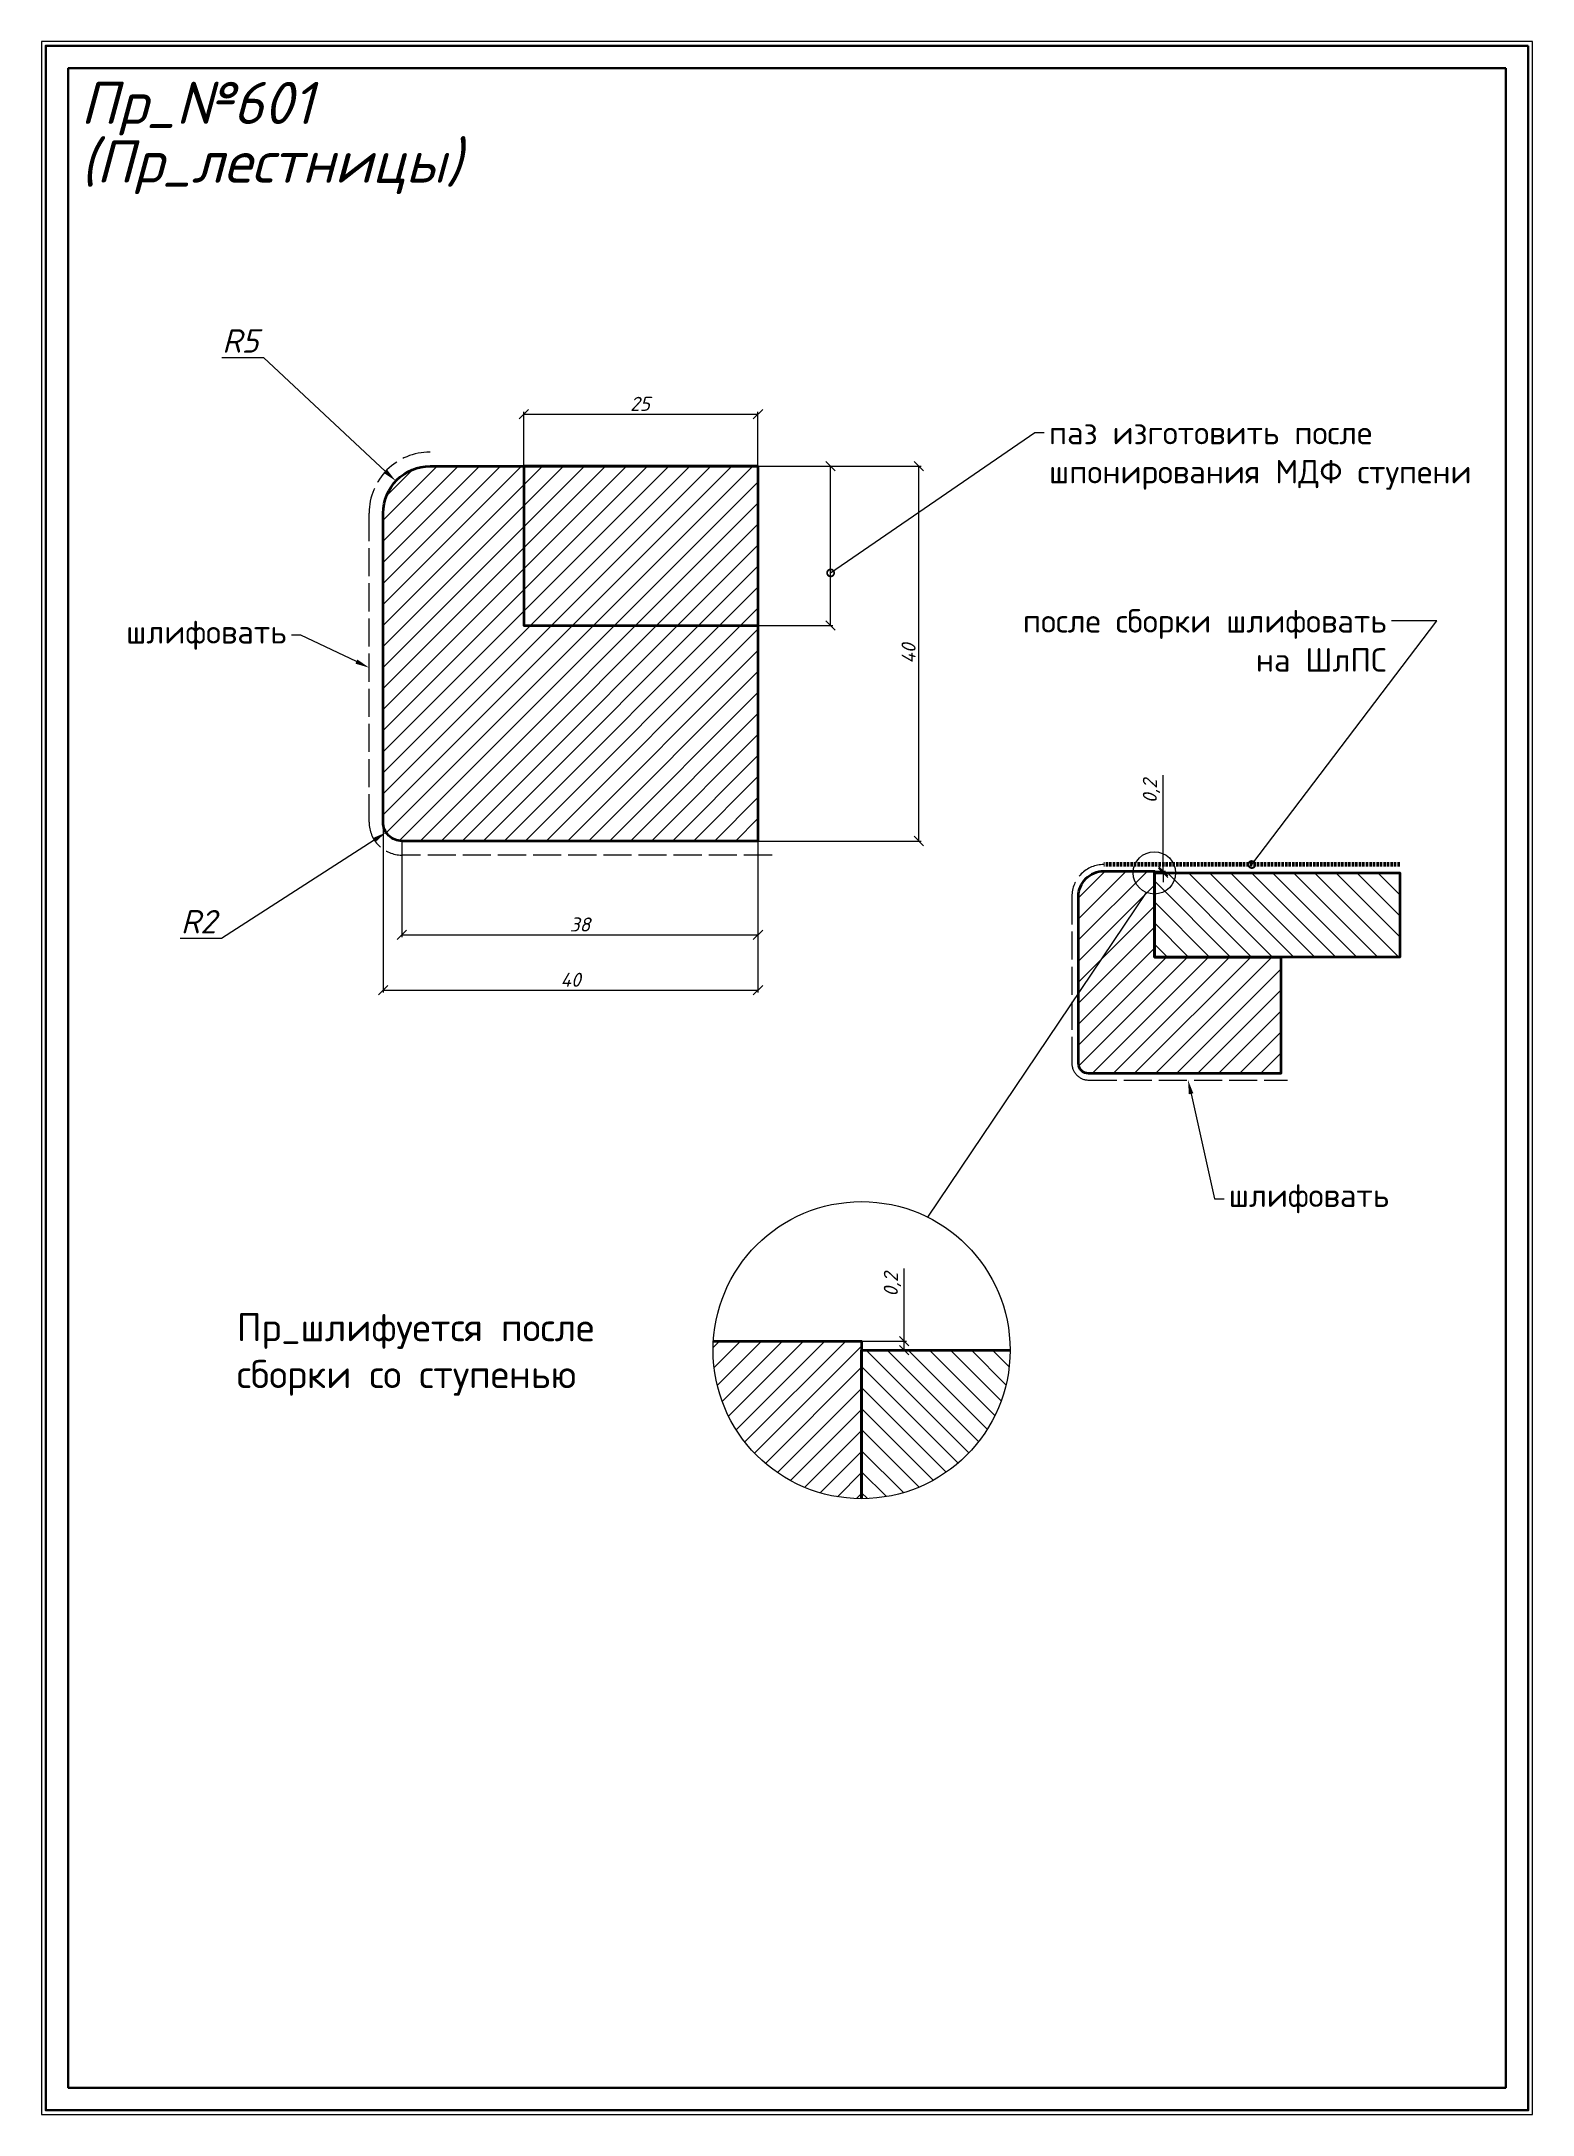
# Model space of a CAD drawing. Header units: millimetres. Extents: x 9236 to 9395, y -225 to -4.
import ezdxf
from ezdxf import colors
from ezdxf.entities.mleader import LeaderData, LeaderLine
from ezdxf.math import Vec2, Vec3

# ---------------------------------------------------------------- set-up
doc = ezdxf.new("R2010")
doc.units = ezdxf.units.MM
doc.linetypes.add('ACAD_ISO02W100', pattern=[15, 12, -3])
doc.linetypes.add('DASHED2', pattern=[0.375, 0.25, -0.125])
doc.layers.get('0').update_dxf_attribs({"lineweight": 13})
for name, color, linetype, lineweight in [('профили', 1, 'Continuous', 35), ('служебный слой ЛИНИИ ПУНКТИРНЫЕ', 7, 'ACAD_ISO02W100', 13), ('служебный слой НАДПИСИ', 7, 'Continuous', 13), ('служебный слой РАЗМЕРЫ', 7, 'Continuous', 9), ('служебный слой ШТАМП', 7, 'Continuous', 30), ('служебный слой ШТРИХОВКА', 7, 'Continuous', 5)]:
    doc.layers.add(name, color=color, linetype=linetype, lineweight=lineweight)
doc.styles.add('ЕСКД', font='isocpeur.ttf', dxfattribs={"oblique": 15})
doc.styles.add('ЕСКД штамп_текст', font='isocpeur.ttf')
doc.dimstyles.new('ЕСКД', dxfattribs={"dimtxt": 3.5, "dimasz": 2.5, "dimexe": 0.25, "dimexo": 0, "dimgap": 0.35, "dimtad": 1, "dimdec": 1, "dimzin": 9, "dimtxsty": 'ЕСКД', "dimblk": 'OBLIQUE', "dimcen": 0, "dimclrd": 256, "dimclre": 256, "dimclrt": 256, "dimadec": 1, "dimazin": 0, "dimtfac": 1, "dimtdec": 1, "dimtmove": 0, "dimatfit": 3, "dimldrblk": 'DOTSMALL', "dimfxl": 1, "dimlwd": -1, "dimlwe": -1, "dimarcsym": 0})
doc.dimstyles.new('ЕСКД$4', dxfattribs={"dimtxt": 3.5, "dimasz": 2.5, "dimexe": 0.25, "dimexo": 0, "dimgap": 0.35, "dimtad": 1, "dimtoh": 1, "dimdec": 1, "dimzin": 9, "dimtxsty": 'ЕСКД', "dimblk1": 'OBLIQUE', "dimsah": 1, "dimcen": 0, "dimse1": 1, "dimclrd": 256, "dimclre": 256, "dimclrt": 256, "dimadec": 1, "dimazin": 0, "dimtfac": 1, "dimtdec": 1, "dimtofl": 0, "dimtmove": 0, "dimatfit": 3, "dimldrblk": 'DOTSMALL', "dimfxl": 1, "dimlwd": -1, "dimlwe": -1, "dimarcsym": 2})
pattern_1 = [(135, (9236.2749, -235.3623), (-1.122532, -1.122532), [])]
pattern_2 = [(45, (9236.2749, -235.3623), (-1.122532, 1.122532), [])]

# ---------------------------------------------------------------- blocks, each defined once
blk = doc.blocks.new('_DotSmall')
at = {"color": 0, "linetype": 'ByBlock', "lineweight": -3, "const_width": 0.5}
blk.add_lwpolyline([(-0.0625, 0, 1), (0.0625, 0, 1)], format="xyb", close=True, dxfattribs=at)
blk = doc.blocks.new('_OBLIQUE')
at = {"color": 0, "linetype": 'ByBlock'}
blk.add_line((-0.5, -0.5), (0.5, 0.5), dxfattribs=at)
blk = doc.blocks.new('*D8')
at = {"layer": 'Defpoints', "color": 0, "transparency": 16777216}
for p in [(9274.08, -51.02), (9277.74, -54.44)]:
    blk.add_point(p, dxfattribs=at)
at = {"layer": 'служебный слой РАЗМЕРЫ', "transparency": 16777216}
for p, q in [((9255.54, -37.83), (9259.96, -37.83)), ((9259.96, -37.83), (9272.99, -50))]:
    blk.add_line(p, q, dxfattribs=at)
blk.add_solid([(9273.16, -49.82), (9272.82, -50.18), (9274.08, -51.02)], dxfattribs=at)
at = {"layer": 'служебный слой РАЗМЕРЫ', "lineweight": 5, "transparency": 16777216, "insert": (9257.5, -36.08), "char_height": 2.5, "attachment_point": 5, "style": 'ЕСКД'}
blk.add_mtext('R5', dxfattribs=at)
blk = doc.blocks.new('*D7')
at = {"layer": 'Defpoints', "color": 0, "transparency": 16777216}
for p in [(9274.74, -87.44), (9273.05, -88.52)]:
    blk.add_point(p, dxfattribs=at)
at = {"layer": 'служебный слой РАЗМЕРЫ', "transparency": 16777216}
for p, q in [((9255.49, -99.8), (9271.79, -89.33)), ((9251.07, -99.8), (9255.49, -99.8))]:
    blk.add_line(p, q, dxfattribs=at)
blk.add_solid([(9271.66, -89.12), (9271.93, -89.54), (9273.05, -88.52)], dxfattribs=at)
at = {"layer": 'служебный слой РАЗМЕРЫ', "lineweight": 5, "transparency": 16777216, "insert": (9253.03, -98.05), "char_height": 2.5, "attachment_point": 5, "style": 'ЕСКД'}
blk.add_mtext('R2', dxfattribs=at)
blk = doc.blocks.new('*D6')
at = {"layer": 'Defpoints', "color": 0, "transparency": 16777216}
for p in [(9323.79, -142.8), (9323.79, -143.77), (9328.34, -142.8)]:
    blk.add_point(p, dxfattribs=at)
at = {"layer": 'служебный слой РАЗМЕРЫ', "transparency": 16777216}
for p, q in [((9328.34, -142.8), (9328.34, -135.06)), ((9323.79, -142.8), (9328.59, -142.8)), ((9323.79, -143.77), (9328.59, -143.77)), ((9328.34, -143.77), (9328.34, -142.8))]:
    blk.add_line(p, q, dxfattribs=at)
for p, rotation in [((9328.34, -142.8), 90), ((9328.34, -143.77), 270)]:
    blk.add_blockref('_OBLIQUE', p, dxfattribs=dict(at, rotation=rotation))
at = {"layer": 'служебный слой РАЗМЕРЫ', "transparency": 16777216, "insert": (9327.09, -136.77), "char_height": 1.5, "attachment_point": 5, "rotation": 90, "style": 'ЕСКД'}
blk.add_mtext('0,2', dxfattribs=at)
blk = doc.blocks.new('*D5')
at = {"layer": 'Defpoints', "color": 0, "transparency": 16777216}
for p in [(9355.04, -92.65), (9355.04, -92.84), (9355.98, -92.84)]:
    blk.add_point(p, dxfattribs=at)
at = {"layer": 'служебный слой РАЗМЕРЫ', "transparency": 16777216}
for p, q in [((9355.98, -92.65), (9355.98, -82.41)), ((9355.04, -92.65), (9356.23, -92.65)), ((9355.04, -92.84), (9356.23, -92.84)), ((9355.98, -92.84), (9355.98, -92.65)), ((9355.98, -92.84), (9355.98, -93.84))]:
    blk.add_line(p, q, dxfattribs=at)
for p, rotation in [((9355.98, -92.65), 270), ((9355.98, -92.84), 90)]:
    blk.add_blockref('_OBLIQUE', p, dxfattribs=dict(at, rotation=rotation))
at = {"layer": 'служебный слой РАЗМЕРЫ', "transparency": 16777216, "insert": (9354.73, -84.12), "char_height": 1.5, "attachment_point": 5, "rotation": 90, "style": 'ЕСКД'}
blk.add_mtext('0,2', dxfattribs=at)
blk = doc.blocks.new('*D4')
at = {"layer": 'Defpoints', "color": 0, "transparency": 16777216}
for p in [(9312.74, -49.44), (9320.49, -49.44), (9312.74, -66.44)]:
    blk.add_point(p, dxfattribs=at)
at = {"layer": 'служебный слой РАЗМЕРЫ', "transparency": 16777216}
for p, q in [((9312.74, -49.44), (9320.74, -49.44)), ((9320.49, -66.44), (9320.49, -49.44)), ((9312.74, -66.44), (9320.74, -66.44))]:
    blk.add_line(p, q, dxfattribs=at)
for p, rotation in [((9320.49, -49.44), 90), ((9320.49, -66.44), 270)]:
    blk.add_blockref('_OBLIQUE', p, dxfattribs=dict(at, rotation=rotation))
blk = doc.blocks.new('*D3')
at = {"layer": 'Defpoints', "color": 0, "transparency": 16777216}
for p in [(9312.74, -43.89), (9287.74, -49.44), (9312.74, -49.44)]:
    blk.add_point(p, dxfattribs=at)
at = {"layer": 'служебный слой РАЗМЕРЫ', "transparency": 16777216}
for p, q in [((9287.74, -49.44), (9287.74, -43.64)), ((9287.74, -43.89), (9312.74, -43.89)), ((9312.74, -49.44), (9312.74, -43.64))]:
    blk.add_line(p, q, dxfattribs=at)
at = {"layer": 'служебный слой РАЗМЕРЫ', "transparency": 16777216, "rotation": 180}
blk.add_blockref('_OBLIQUE', (9287.74, -43.89), dxfattribs=at)
at = {"layer": 'служебный слой РАЗМЕРЫ', "transparency": 16777216}
blk.add_blockref('_OBLIQUE', (9312.74, -43.89), dxfattribs=at)
at = {"layer": 'служебный слой РАЗМЕРЫ', "transparency": 16777216, "insert": (9300.15, -42.79), "char_height": 1.5, "attachment_point": 5, "style": 'ЕСКД'}
blk.add_mtext('25', dxfattribs=at)

msp = doc.modelspace()

# ---------------------------------------------------------------- hatches: boundary and pattern name
at = {"layer": 'служебный слой ШТРИХОВКА'}
h = msp.add_hatch(dxfattribs=at)
h.set_pattern_fill('ANSI31', color=256, scale=0.5, style=0)
h.set_pattern_definition(pattern_2)
edge = h.paths.add_edge_path()
edge.add_line((9272.74, -87.44), (9272.74, -54.44))
edge.add_arc((9277.74, -54.44), 5, 90, 180, ccw=False)
edge.add_line((9277.74, -49.44), (9312.74, -49.44))
edge.add_line((9312.74, -49.44), (9312.74, -89.44))
edge.add_line((9312.74, -89.44), (9274.74, -89.44))
edge.add_arc((9274.74, -87.44), 2, 180, 270, ccw=False)
h = msp.add_hatch(dxfattribs=at)
h.set_pattern_fill('ANSI31', color=256, scale=0.5, style=0)
h.set_pattern_definition(pattern_2)
edge = h.paths.add_edge_path()
edge.add_line((9368.54, -101.83), (9368.54, -114.25))
edge.add_line((9368.54, -114.25), (9348.02, -114.25))
edge.add_arc((9348.02, -113.17), 1.08, 180, 270, ccw=False)
edge.add_line((9346.94, -113.17), (9346.94, -95.35))
edge.add_arc((9349.64, -95.35), 2.7, 90, 180, ccw=False)
edge.add_line((9349.64, -92.65), (9355.04, -92.65))
edge.add_line((9355.04, -92.65), (9355.04, -101.83))
edge.add_line((9355.04, -101.83), (9368.54, -101.83))
h = msp.add_hatch(dxfattribs=at)
h.set_pattern_fill('ANSI31', color=256, scale=0.5, angle=90, style=0)
h.set_pattern_definition(pattern_1)
h.paths.add_polyline_path([(9355.04, -101.83), (9355.04, -92.84), (9381.23, -92.84), (9381.23, -101.83)])
h = msp.add_hatch(dxfattribs=at)
h.set_pattern_fill('ANSI31', color=256, scale=0.5, style=0)
h.set_pattern_definition(pattern_2)
h.paths.add_polyline_path([(9323.79, -143.77), (9323.79, -142.8), (9307.97, -142.8, 0.015359), (9307.94, -143.77, 0.414214), (9323.79, -159.62)])
h = msp.add_hatch(dxfattribs=at)
h.set_pattern_fill('ANSI31', color=256, scale=0.5, angle=90, style=0)
h.set_pattern_definition(pattern_1)
h.paths.add_polyline_path([(9323.79, -143.77), (9323.79, -159.62, 0.414214), (9339.63, -143.77)])

# ---------------------------------------------------------------- linework, layer by layer
at = {"layer": 'профили', "ltscale": 10}
for points in [[(9272.74, -87.44), (9272.74, -54.44, -0.414214), (9277.74, -49.44), (9312.74, -49.44), (9312.74, -89.44), (9274.74, -89.44, -0.414214)], [(9368.54, -101.83), (9368.54, -114.25), (9348.02, -114.25, -0.414214), (9346.94, -113.17), (9346.94, -95.35, -0.414214), (9349.64, -92.65), (9355.04, -92.65), (9355.04, -101.83)]]:
    msp.add_lwpolyline(points, format="xyb", close=True, dxfattribs=at)
for points in [[(9312.74, -49.44), (9287.74, -49.44), (9287.74, -66.44), (9312.74, -66.44)], [(9307.97, -142.8), (9323.79, -142.8), (9323.79, -159.62)], [(9323.79, -159.62), (9323.79, -143.77), (9339.63, -143.77)]]:
    msp.add_lwpolyline(points, dxfattribs=at)
at = {"layer": 'профили', "linetype": 'DASHED2', "lineweight": 60}
msp.add_lwpolyline([(9381.23, -91.95), (9381.23, -91.95), (9381.23, -91.95), (9349.64, -91.95)], dxfattribs=at)
at = {"layer": 'профили', "ltscale": 10}
msp.add_lwpolyline([(9355.04, -101.83), (9355.04, -92.84), (9381.23, -92.84), (9381.23, -101.83)], close=True, dxfattribs=at)
at = {"layer": 'служебный слой ЛИНИИ ПУНКТИРНЫЕ', "ltscale": 0.25}
for points in [[(9314.24, -90.94), (9274.74, -90.94, -0.414214), (9271.24, -87.44), (9271.24, -54.44, -0.414214), (9277.74, -47.94)], [(9349.64, -91.95, 0.414214), (9346.24, -95.35), (9346.24, -113.17, 0.414214), (9348.02, -114.95), (9369.24, -114.95), (9369.24, -114.95), (9369.24, -114.95)]]:
    msp.add_lwpolyline(points, format="xyb", dxfattribs=at)
at = {"layer": 'служебный слой РАЗМЕРЫ', "ltscale": 10}
msp.add_lwpolyline([(9330.87, -129.59), (9354.21, -94.94)], dxfattribs=at)
for centre, radius in [((9355.04, -92.84), 2.26), ((9323.79, -143.77), 15.85)]:
    msp.add_circle(centre, radius, dxfattribs=at)
at = {"layer": 'служебный слой ШТАМП', "color": 6, "lineweight": 5, "ltscale": 100}
msp.add_lwpolyline([(9395.4, -4.12), (9236.27, -4.12), (9236.27, -225.33), (9395.4, -225.33)], close=True, dxfattribs=at)
at = {"layer": 'служебный слой ШТАМП', "ltscale": 100}
for points in [[(9394.94, -4.58), (9236.73, -4.58), (9236.73, -224.88), (9394.94, -224.88)], [(9392.54, -6.98), (9239.13, -6.98), (9239.13, -222.48), (9392.54, -222.48)]]:
    msp.add_lwpolyline(points, close=True, dxfattribs=at)

# ---------------------------------------------------------------- texts
at = {"layer": 'служебный слой НАДПИСИ', "style": 'ЕСКД', "oblique": 15}
for s, p in [('Пр_№601', (9240.43, -12.93)), ('(Пр_лестницы)', (9240.43, -19.19))]:
    msp.add_text(s, height=4.5, dxfattribs=at).set_placement(p)
at = {"layer": 'служебный слой НАДПИСИ', "color": 1, "insert": (9257.12, -139.82), "char_height": 3, "attachment_point": 1, "style": 'ЕСКД штамп_текст'}
msp.add_mtext_dynamic_manual_height_columns('{\\fISOCPEUR|b1|i0|c204|p34;\\C256;Пр_шлифуется после сборки со ступенью}', width=45.2532, gutter_width=15, heights=[0], dxfattribs=at)

# ---------------------------------------------------------------- dimensions: what is measured, and where the dimension line sits
at = {"layer": 'служебный слой РАЗМЕРЫ', "lineweight": 5}
for center, mpoint, picture, middle in [((9277.74, -54.44), (9274.08, -51.02), '*D8', (9257.5, -37.83)), ((9274.74, -87.44), (9273.05, -88.52), '*D7', (9253.03, -99.8))]:
    dim = msp.add_radius_dim(center=center, mpoint=mpoint, dimstyle='ЕСКД$4', override={"dimtxt": 2.5, "dimasz": 1.5, "dimgap": 0.5}, dxfattribs=at)
    dim.commit()
    dim.dimension.update_dxf_attribs({"geometry": picture, "text_midpoint": middle, "dimtype": 132})
at = {"layer": 'служебный слой РАЗМЕРЫ'}
dim = msp.add_linear_dim(base=(9312.74, -43.89), p1=(9287.74, -49.44), p2=(9312.74, -49.44), dimstyle='ЕСКД', override={"dimtxt": 1.5, "dimasz": 1}, dxfattribs=at)
dim.commit()
dim.dimension.update_dxf_attribs({"geometry": '*D3', "text_midpoint": (9300.15, -43.89), "dimtype": 128})
msp.add_linear_dim(base=(9329.91, -49.44), p1=(9312.74, -89.44), p2=(9312.74, -49.44), angle=90, dimstyle='ЕСКД', override={"dimtxt": 1.5, "dimasz": 1}, dxfattribs=at).render()
for base, p1, p2, text, picture, middle in [((9320.49, -49.44), (9312.74, -66.44), (9312.74, -49.44), ' ', '*D4', (9320.49, -60.83)), ((9328.34, -142.8), (9323.79, -143.77), (9323.79, -142.8), '0,2', '*D6', (9328.34, -136.77))]:
    dim = msp.add_linear_dim(base=base, p1=p1, p2=p2, angle=90, text=text, dimstyle='ЕСКД', override={"dimtxt": 1.5, "dimasz": 1}, dxfattribs=at)
    dim.commit()
    dim.dimension.update_dxf_attribs({"geometry": picture, "text_midpoint": middle, "dimtype": 128})
dim = msp.add_linear_dim(base=(9355.98, -92.84), p1=(9355.04, -92.65), p2=(9355.04, -92.84), angle=90, dimstyle='ЕСКД', override={"dimtxt": 1.5, "dimasz": 1}, dxfattribs=at)
dim.commit()
dim.dimension.update_dxf_attribs({"geometry": '*D5', "text_midpoint": (9355.98, -84.12), "dimtype": 128})
for base, p1 in [((9312.74, -105.35), (9272.74, -87.44)), ((9312.74, -99.45), (9274.74, -89.44))]:
    msp.add_linear_dim(base=base, p1=p1, p2=(9312.74, -89.44), dimstyle='ЕСКД', override={"dimtxt": 1.5, "dimasz": 1}, dxfattribs=at).render()

# ---------------------------------------------------------------- leaders
ml = msp.add_multileader_mtext('Standard', dxfattribs=at)
ml.set_content('{\\fISOCPEUR|b1|i0|c204|p34;паз изготовить после\\Pшпонирования МДФ ступени\\fISOCPEUR|b0|i0|c204|p34;\\H1x;\\C200;\\P }', color=256, style='ЕСКД штамп_текст')
ml.set_leader_properties(color=256, linetype='ByLayer', lineweight=-1)
ml.set_arrow_properties(name='DOTSMALL')
ml.build(insert=Vec2(0, 0))
ml.multileader.update_dxf_attribs({"dogleg_length": 1, "arrow_head_size": 1.5})
ctx = ml.context
ctx.base_point, ctx.char_height, ctx.arrow_head_size, ctx.landing_gap_size, ctx.plane_origin = Vec3(9343.29, -45.86), 2.5, 1.5, 0.5, Vec3(9361.74, -20.34)
notes = []
notes.append((ctx, [(1, (1, 1, 0), (9342.29, -45.86), (1, 0), 1, [(0, [(9320.49, -60.83)], 0, [])])]))
ctx.mtext.insert, ctx.mtext.flow_direction = Vec3(9343.79, -44.61), 5
ml = msp.add_multileader_mtext('Standard', dxfattribs=at)
ml.set_content('\\A1;{\\fISOCPEUR|b1|i0|c204|p34;шлифовать}', color=256, style='ЕСКД штамп_текст')
ml.set_leader_properties(color=256, linetype='ByLayer', lineweight=-1)
ml.build(insert=Vec2(0, 0))
ml.multileader.update_dxf_attribs({"dogleg_length": 1, "arrow_head_size": 1.5})
ctx = ml.context
ctx.base_point, ctx.char_height, ctx.arrow_head_size, ctx.landing_gap_size, ctx.plane_origin = Vec3(9245.05, -67.48), 2.5, 1.5, 0.5, Vec3(9273.63, -57.01)
ctx.text_align_type = 2
notes.append((ctx, [(0, (1, 1, 0), (9263.95, -67.48), (-1, 0), 1, [(0, [(9271.24, -70.94)], 0, [])])]))
ctx.mtext.insert, ctx.mtext.alignment, ctx.mtext.flow_direction = Vec3(9262.45, -65.87), 3, 5
ml = msp.add_multileader_mtext('Standard', dxfattribs=at)
ml.set_content('после сборки шлифовать{\\C200; \\P\\fISOCPEUR|b1|i0|c204|p34;\\C256;на ШлПС\\P\\fISOCPEUR|b0|i0|c204|p34;\\C200; }', color=256, style='ЕСКД штамп_текст')
ml.set_leader_properties(color=256, linetype='ByLayer', lineweight=-1)
ml.set_arrow_properties(name='DOTSMALL')
ml.build(insert=Vec2(0, 0))
ml.multileader.update_dxf_attribs({"dogleg_length": 1, "arrow_head_size": 1.5})
ctx = ml.context
ctx.base_point, ctx.char_height, ctx.arrow_head_size, ctx.landing_gap_size, ctx.plane_origin = Vec3(9340.59, -65.95), 2.5, 1.5, 0.5, Vec3(9369.16, -55.47)
ctx.text_align_type = 2
notes.append((ctx, [(0, (1, 1, 0), (9385.19, -65.95), (-1, 0), 4.85, [(0, [(9365.43, -91.95)], 0, [])])]))
ctx.mtext.insert, ctx.mtext.alignment, ctx.mtext.flow_direction = Vec3(9379.84, -64.7), 3, 5
ml = msp.add_multileader_mtext('Standard', dxfattribs=at)
ml.set_content('\\A1;{\\fISOCPEUR|b1|i0|c204|p34;шлифовать}', color=256, style='ЕСКД штамп_текст')
ml.set_leader_properties(color=256, linetype='ByLayer', lineweight=-1)
ml.build(insert=Vec2(0, 0))
ml.multileader.update_dxf_attribs({"dogleg_length": 1, "arrow_head_size": 1.5})
ctx = ml.context
ctx.base_point, ctx.char_height, ctx.arrow_head_size, ctx.landing_gap_size, ctx.plane_origin = Vec3(9362.47, -127.61), 2.5, 1.5, 0.5, Vec3(9391.03, -117.13)
notes.append((ctx, [(1, (1, 1, 0), (9361.47, -127.61), (1, 0), 1, [(0, [(9358.63, -114.95)], 0, [])])]))
ctx.mtext.insert, ctx.mtext.flow_direction = Vec3(9362.97, -125.99), 5
for ctx, leaders in notes:
    for number, flags, end, landing, length, lines in leaders:
        leader = LeaderData()
        leader.index, (leader.has_last_leader_line, leader.has_dogleg_vector, leader.attachment_direction) = number, flags
        leader.last_leader_point, leader.dogleg_vector, leader.dogleg_length = Vec3(end), Vec3(landing), length
        for number, points, colour, breaks in lines:
            line = LeaderLine()
            line.index, line.vertices, line.color, line.breaks = number, Vec3.list(points), colors.encode_raw_color(colour), breaks
            leader.lines.append(line)
        ctx.leaders.append(leader)

doc.saveas('drawing.dxf')
